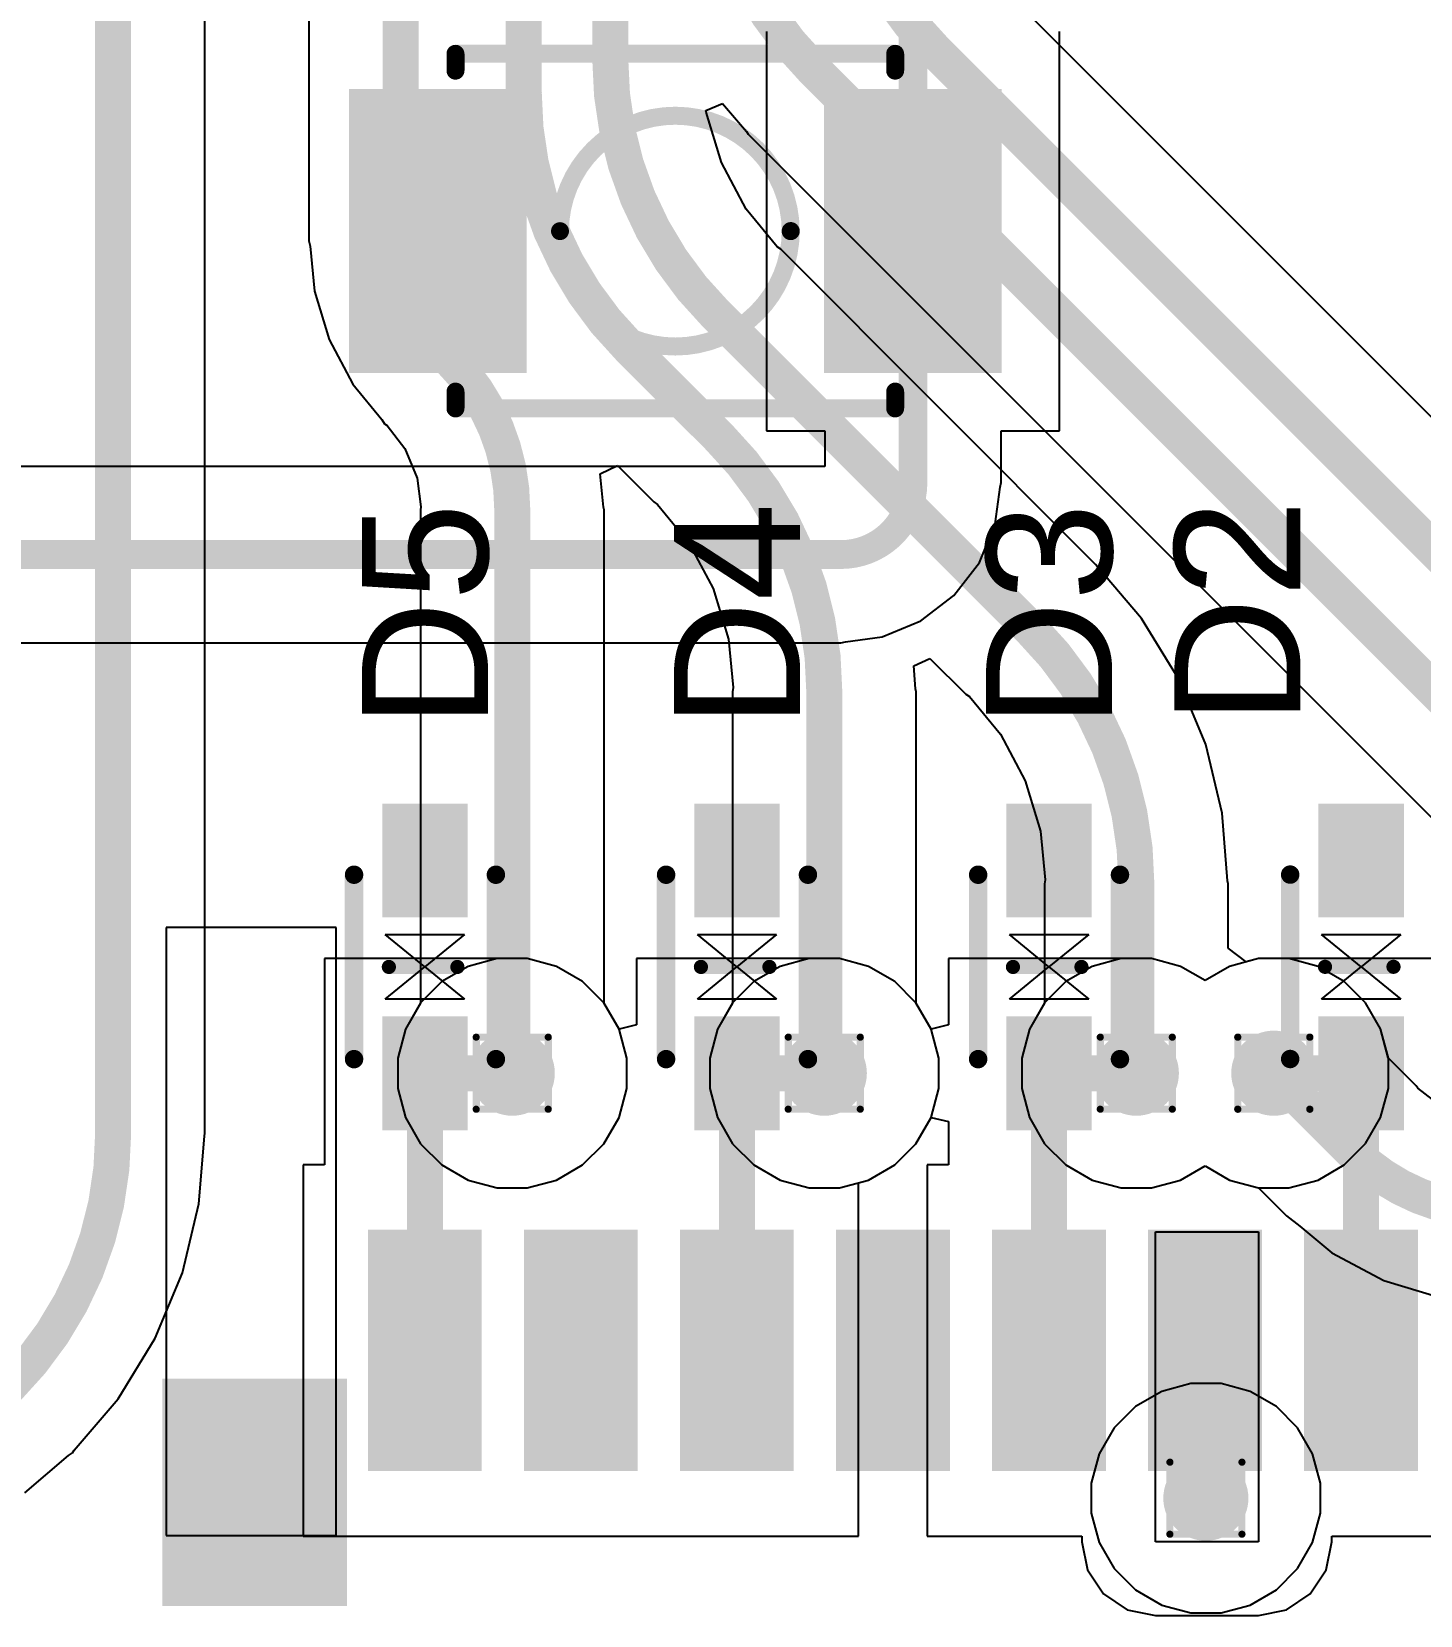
# Model space of a CAD drawing. Header units: inches. Extents: x -36 to 438, y -63 to 73.
# Drawn here: x 29.45 to 39.24, y 13.25 to 24.42 of the extents above; entities that cross this region are included whole.
import ezdxf

# ---------------------------------------------------------------- set-up
doc = ezdxf.new("R2010")
doc.units = ezdxf.units.IN
for name, color, linetype in [('Bottom Layer', 5, 'Continuous'), ('Drill Drawing', 1, 'Continuous'), ('Ground', 16, 'Continuous'), ('Power 3V3', 76, 'Continuous'), ('Top Layer', 1, 'Continuous'), ('Top Overlay', 2, 'Continuous'), ('Top Paste', 8, 'Continuous'), ('Top Solder', 216, 'Continuous'), ('Via Holes', 16, 'Continuous')]:
    doc.layers.add(name, color=color, linetype=linetype)
doc.styles.add('Arial', font='', dxfattribs={"height": 0.2})
doc.styles.get('Arial').set_extended_font_data('Arial')

msp = doc.modelspace()

# ---------------------------------------------------------------- hatches: boundary and pattern name
at = {"layer": 'Bottom Layer'}
h = msp.add_hatch(color=5, dxfattribs=at)
edge = h.paths.add_edge_path()
edge.add_arc((32.837, 17.074), 0.3, 0, 360)
h = msp.add_hatch(color=5, dxfattribs=at)
edge = h.paths.add_edge_path()
edge.add_arc((35.037, 17.074), 0.3, 0, 360)
h = msp.add_hatch(color=5, dxfattribs=at)
edge = h.paths.add_edge_path()
edge.add_arc((37.237, 17.074), 0.3, 0, 360)
h = msp.add_hatch(color=5, dxfattribs=at)
edge = h.paths.add_edge_path()
edge.add_arc((38.206, 17.074), 0.3, 0, 360)
h = msp.add_hatch(color=5, dxfattribs=at)
edge = h.paths.add_edge_path()
edge.add_arc((37.727, 14.078), 0.3, 0, 360)
at = {"layer": 'Ground'}
h = msp.add_hatch(color=16, dxfattribs=at)
edge = h.paths.add_edge_path()
edge.add_arc((32.837, 17.074), 0.3, 0, 360)
h = msp.add_hatch(color=16, dxfattribs=at)
edge = h.paths.add_edge_path()
edge.add_arc((35.037, 17.074), 0.3, 0, 360)
h = msp.add_hatch(color=16, dxfattribs=at)
edge = h.paths.add_edge_path()
edge.add_arc((37.237, 17.074), 0.3, 0, 360)
h = msp.add_hatch(color=16, dxfattribs=at)
edge = h.paths.add_edge_path()
edge.add_arc((38.206, 17.074), 0.3, 0, 360)
h = msp.add_hatch(color=16, dxfattribs=at)
edge = h.paths.add_edge_path()
edge.add_arc((37.727, 14.078), 0.3, 0, 360)
at = {"layer": 'Power 3V3'}
h = msp.add_hatch(color=76, dxfattribs=at)
edge = h.paths.add_edge_path()
edge.add_arc((32.837, 17.074), 0.3, 0, 360)
h = msp.add_hatch(color=76, dxfattribs=at)
edge = h.paths.add_edge_path()
edge.add_arc((35.037, 17.074), 0.3, 0, 360)
h = msp.add_hatch(color=76, dxfattribs=at)
edge = h.paths.add_edge_path()
edge.add_arc((37.237, 17.074), 0.3, 0, 360)
h = msp.add_hatch(color=76, dxfattribs=at)
edge = h.paths.add_edge_path()
edge.add_arc((38.206, 17.074), 0.3, 0, 360)
h = msp.add_hatch(color=76, dxfattribs=at)
edge = h.paths.add_edge_path()
edge.add_arc((37.727, 14.078), 0.3, 0, 360)
at = {"layer": 'Top Layer'}
for points in [[(31.787, 23.91), (32.837, 23.91), (32.837, 22.11), (31.787, 22.11)], [(35.137, 23.91), (36.187, 23.91), (36.187, 22.11), (35.137, 22.11)], [(32.421, 18.873), (32.421, 18.273), (32.021, 18.273), (32.021, 18.873)], [(34.621, 18.873), (34.621, 18.273), (34.221, 18.273), (34.221, 18.873)], [(36.821, 18.873), (36.821, 18.273), (36.421, 18.273), (36.421, 18.873)], [(39.021, 18.874), (39.021, 18.274), (38.621, 18.274), (38.621, 18.874)], [(32.021, 16.774), (32.021, 17.374), (32.421, 17.374), (32.421, 16.774)], [(34.221, 16.774), (34.221, 17.374), (34.621, 17.374), (34.621, 16.774)], [(36.421, 16.774), (36.421, 17.374), (36.821, 17.374), (36.821, 16.774)], [(38.621, 16.774), (38.621, 17.374), (39.021, 17.374), (39.021, 16.774)], [(31.871, 15.919), (32.571, 15.919), (32.571, 14.319), (31.871, 14.319)], [(32.971, 15.919), (33.671, 15.919), (33.671, 14.319), (32.971, 14.319)], [(34.071, 15.919), (34.771, 15.919), (34.771, 14.319), (34.071, 14.319)], [(35.171, 15.919), (35.871, 15.919), (35.871, 14.319), (35.171, 14.319)], [(36.271, 15.919), (36.971, 15.919), (36.971, 14.319), (36.271, 14.319)], [(37.371, 15.919), (38.071, 15.919), (38.071, 14.319), (37.371, 14.319)], [(38.471, 15.919), (39.171, 15.919), (39.171, 14.319), (38.471, 14.319)], [(30.421, 13.369), (30.421, 14.869), (31.621, 14.869), (31.621, 13.369)]]:
    msp.add_hatch(color=1, dxfattribs=at).paths.add_polyline_path(points)
h = msp.add_hatch(color=1, dxfattribs=at)
edge = h.paths.add_edge_path()
edge.add_arc((32.837, 17.074), 0.3, 0, 360)
h = msp.add_hatch(color=1, dxfattribs=at)
edge = h.paths.add_edge_path()
edge.add_arc((35.037, 17.074), 0.3, 0, 360)
h = msp.add_hatch(color=1, dxfattribs=at)
edge = h.paths.add_edge_path()
edge.add_arc((37.237, 17.074), 0.3, 0, 360)
h = msp.add_hatch(color=1, dxfattribs=at)
edge = h.paths.add_edge_path()
edge.add_arc((38.206, 17.074), 0.3, 0, 360)
h = msp.add_hatch(color=1, dxfattribs=at)
edge = h.paths.add_edge_path()
edge.add_arc((37.727, 14.078), 0.3, 0, 360)
at = {"layer": 'Top Paste'}
for points in [[(31.787, 23.91), (32.837, 23.91), (32.837, 22.11), (31.787, 22.11)], [(35.137, 23.91), (36.187, 23.91), (36.187, 22.11), (35.137, 22.11)], [(32.421, 18.873), (32.421, 18.273), (32.021, 18.273), (32.021, 18.873)], [(34.621, 18.873), (34.621, 18.273), (34.221, 18.273), (34.221, 18.873)], [(36.821, 18.873), (36.821, 18.273), (36.421, 18.273), (36.421, 18.873)], [(39.021, 18.874), (39.021, 18.274), (38.621, 18.274), (38.621, 18.874)], [(32.021, 16.774), (32.021, 17.374), (32.421, 17.374), (32.421, 16.774)], [(34.221, 16.774), (34.221, 17.374), (34.621, 17.374), (34.621, 16.774)], [(36.421, 16.774), (36.421, 17.374), (36.821, 17.374), (36.821, 16.774)], [(38.621, 16.774), (38.621, 17.374), (39.021, 17.374), (39.021, 16.774)], [(31.871, 15.919), (32.571, 15.919), (32.571, 14.319), (31.871, 14.319)], [(32.971, 15.919), (33.671, 15.919), (33.671, 14.319), (32.971, 14.319)], [(34.071, 15.919), (34.771, 15.919), (34.771, 14.319), (34.071, 14.319)], [(35.171, 15.919), (35.871, 15.919), (35.871, 14.319), (35.171, 14.319)], [(36.271, 15.919), (36.971, 15.919), (36.971, 14.319), (36.271, 14.319)], [(37.371, 15.919), (38.071, 15.919), (38.071, 14.319), (37.371, 14.319)], [(38.471, 15.919), (39.171, 15.919), (39.171, 14.319), (38.471, 14.319)], [(30.421, 13.369), (30.421, 14.869), (31.621, 14.869), (31.621, 13.369)]]:
    msp.add_hatch(color=8, dxfattribs=at).paths.add_polyline_path(points)
at = {"layer": 'Top Solder'}
for points in [[(31.685, 24.012), (32.938, 24.012), (32.938, 22.009), (31.685, 22.009)], [(35.035, 24.012), (36.288, 24.012), (36.288, 22.009), (35.035, 22.009)], [(32.523, 18.975), (32.523, 18.172), (31.92, 18.172), (31.92, 18.975)], [(34.723, 18.975), (34.723, 18.172), (34.12, 18.172), (34.12, 18.975)], [(36.923, 18.975), (36.923, 18.172), (36.32, 18.172), (36.32, 18.975)], [(39.123, 18.975), (39.123, 18.172), (38.52, 18.172), (38.52, 18.975)], [(31.92, 16.672), (31.92, 17.475), (32.523, 17.475), (32.523, 16.672)], [(34.12, 16.672), (34.12, 17.475), (34.723, 17.475), (34.723, 16.672)], [(36.32, 16.672), (36.32, 17.475), (36.923, 17.475), (36.923, 16.672)], [(38.52, 16.672), (38.52, 17.475), (39.123, 17.475), (39.123, 16.672)], [(31.82, 15.97), (32.622, 15.97), (32.622, 14.269), (31.82, 14.269)], [(32.92, 15.97), (33.722, 15.97), (33.722, 14.269), (32.92, 14.269)], [(34.02, 15.97), (34.822, 15.97), (34.822, 14.269), (34.02, 14.269)], [(35.12, 15.97), (35.922, 15.97), (35.922, 14.269), (35.12, 14.269)], [(36.22, 15.97), (37.022, 15.97), (37.022, 14.269), (36.22, 14.269)], [(37.32, 15.97), (38.122, 15.97), (38.122, 14.269), (37.32, 14.269)], [(38.42, 15.97), (39.222, 15.97), (39.222, 14.269), (38.42, 14.269)], [(30.37, 13.318), (30.37, 14.92), (31.672, 14.92), (31.672, 13.318)]]:
    msp.add_hatch(color=216, dxfattribs=at).paths.add_polyline_path(points)
at = {"layer": 'Via Holes'}
h = msp.add_hatch(color=7, dxfattribs=at)
edge = h.paths.add_edge_path()
edge.add_arc((32.837, 17.074), 0.15, 0, 360)
h = msp.add_hatch(color=7, dxfattribs=at)
edge = h.paths.add_edge_path()
edge.add_arc((35.037, 17.074), 0.15, 0, 360)
h = msp.add_hatch(color=7, dxfattribs=at)
edge = h.paths.add_edge_path()
edge.add_arc((37.237, 17.074), 0.15, 0, 360)
h = msp.add_hatch(color=7, dxfattribs=at)
edge = h.paths.add_edge_path()
edge.add_arc((38.206, 17.074), 0.15, 0, 360)
h = msp.add_hatch(color=7, dxfattribs=at)
edge = h.paths.add_edge_path()
edge.add_arc((37.727, 14.078), 0.15, 0, 360)

# ---------------------------------------------------------------- linework, layer by layer
at = {"layer": 'Bottom Layer'}
for p, q in [((32.73, 17.882), (32.525, 17.826)), ((32.943, 17.882), (32.73, 17.882)), ((33.148, 17.826), (32.943, 17.882)), ((34.93, 17.882), (34.725, 17.826)), ((35.143, 17.882), (34.93, 17.882)), ((35.348, 17.826), (35.143, 17.882)), ((37.13, 17.882), (36.925, 17.826)), ((37.343, 17.882), (37.13, 17.882)), ((37.548, 17.826), (37.343, 17.882)), ((38.099, 17.882), (37.894, 17.827)), ((38.312, 17.882), (38.099, 17.882)), ((38.518, 17.827), (38.312, 17.882)), ((32.525, 17.826), (32.34, 17.72)), ((33.333, 17.72), (33.148, 17.826)), ((34.725, 17.826), (34.54, 17.72)), ((35.533, 17.72), (35.348, 17.826)), ((36.925, 17.826), (36.74, 17.72)), ((37.721, 17.727), (37.548, 17.826)), ((37.894, 17.827), (37.721, 17.727)), ((38.702, 17.72), (38.518, 17.827)), ((32.34, 17.72), (32.19, 17.57)), ((33.483, 17.57), (33.333, 17.72)), ((34.54, 17.72), (34.39, 17.57)), ((35.683, 17.57), (35.533, 17.72)), ((36.74, 17.72), (36.59, 17.57)), ((38.852, 17.57), (38.702, 17.72)), ((32.19, 17.57), (32.084, 17.385)), ((33.59, 17.385), (33.483, 17.57)), ((34.39, 17.57), (34.284, 17.385)), ((35.79, 17.385), (35.683, 17.57)), ((36.59, 17.57), (36.484, 17.385)), ((38.959, 17.386), (38.852, 17.57)), ((32.084, 17.385), (32.029, 17.18)), ((33.645, 17.18), (33.59, 17.385)), ((34.284, 17.385), (34.229, 17.18)), ((35.845, 17.18), (35.79, 17.385)), ((36.484, 17.385), (36.429, 17.18)), ((39.014, 17.18), (38.959, 17.386)), ((32.029, 17.18), (32.029, 16.967)), ((33.645, 16.967), (33.645, 17.18)), ((34.229, 17.18), (34.229, 16.967)), ((35.845, 16.967), (35.845, 17.18)), ((36.429, 17.18), (36.429, 16.967)), ((39.014, 16.967), (39.014, 17.18)), ((32.029, 16.967), (32.084, 16.762)), ((33.59, 16.762), (33.645, 16.967)), ((34.229, 16.967), (34.284, 16.762)), ((35.79, 16.762), (35.845, 16.967)), ((36.429, 16.967), (36.484, 16.762)), ((38.959, 16.762), (39.014, 16.967)), ((32.084, 16.762), (32.19, 16.577)), ((33.483, 16.577), (33.59, 16.762)), ((34.284, 16.762), (34.39, 16.577)), ((35.683, 16.577), (35.79, 16.762)), ((36.484, 16.762), (36.59, 16.577)), ((38.852, 16.578), (38.959, 16.762)), ((32.19, 16.577), (32.34, 16.427)), ((33.333, 16.427), (33.483, 16.577)), ((34.39, 16.577), (34.54, 16.427)), ((35.533, 16.427), (35.683, 16.577)), ((36.59, 16.577), (36.74, 16.427)), ((38.702, 16.427), (38.852, 16.578)), ((32.34, 16.427), (32.525, 16.321)), ((33.148, 16.321), (33.333, 16.427)), ((34.54, 16.427), (34.725, 16.321)), ((35.348, 16.321), (35.533, 16.427)), ((36.74, 16.427), (36.925, 16.321)), ((37.548, 16.321), (37.721, 16.42)), ((37.721, 16.42), (37.894, 16.321)), ((38.518, 16.321), (38.702, 16.427)), ((32.525, 16.321), (32.73, 16.266)), ((32.943, 16.266), (33.148, 16.321)), ((34.725, 16.321), (34.93, 16.266)), ((35.143, 16.266), (35.348, 16.321)), ((36.925, 16.321), (37.13, 16.266)), ((37.343, 16.266), (37.548, 16.321)), ((37.894, 16.321), (38.099, 16.266)), ((38.312, 16.266), (38.518, 16.321)), ((32.73, 16.266), (32.943, 16.266)), ((34.93, 16.266), (35.143, 16.266)), ((37.13, 16.266), (37.343, 16.266)), ((38.099, 16.266), (38.312, 16.266)), ((37.621, 14.886), (37.416, 14.831)), ((37.834, 14.886), (37.621, 14.886)), ((38.039, 14.831), (37.834, 14.886)), ((37.416, 14.831), (37.231, 14.724)), ((38.224, 14.724), (38.039, 14.831)), ((37.231, 14.724), (37.081, 14.574)), ((38.374, 14.574), (38.224, 14.724)), ((37.081, 14.574), (36.974, 14.39)), ((38.48, 14.39), (38.374, 14.574)), ((36.974, 14.39), (36.919, 14.184)), ((38.535, 14.184), (38.48, 14.39)), ((36.919, 14.184), (36.919, 13.972)), ((38.535, 13.972), (38.535, 14.184)), ((36.919, 13.972), (36.974, 13.766)), ((38.48, 13.766), (38.535, 13.972)), ((36.974, 13.766), (37.081, 13.582)), ((38.374, 13.582), (38.48, 13.766)), ((37.081, 13.582), (37.231, 13.431)), ((38.224, 13.431), (38.374, 13.582)), ((37.231, 13.431), (37.416, 13.325)), ((38.039, 13.325), (38.224, 13.431)), ((37.416, 13.325), (37.621, 13.27)), ((37.834, 13.27), (38.039, 13.325)), ((37.621, 13.27), (37.834, 13.27))]:
    msp.add_line(p, q, dxfattribs=at)
at = {"layer": 'Drill Drawing'}
for points in [[(32.583, 17.328, 0.0508, 0.0508, 0), (33.091, 17.328, 0.0508, 0.0508, 0)], [(32.583, 16.82, 0.0508, 0.0508, 0), (32.583, 17.328, 0.0508, 0.0508, 0)], [(33.091, 16.82, 0.0508, 0.0508, 0), (33.091, 17.328, 0.0508, 0.0508, 0)], [(34.783, 17.328, 0.0508, 0.0508, 0), (35.291, 17.328, 0.0508, 0.0508, 0)], [(34.783, 16.82, 0.0508, 0.0508, 0), (34.783, 17.328, 0.0508, 0.0508, 0)], [(35.291, 16.82, 0.0508, 0.0508, 0), (35.291, 17.328, 0.0508, 0.0508, 0)], [(36.983, 17.328, 0.0508, 0.0508, 0), (37.491, 17.328, 0.0508, 0.0508, 0)], [(36.983, 16.82, 0.0508, 0.0508, 0), (36.983, 17.328, 0.0508, 0.0508, 0)], [(37.491, 16.82, 0.0508, 0.0508, 0), (37.491, 17.328, 0.0508, 0.0508, 0)], [(37.952, 17.328, 0.0508, 0.0508, 0), (38.46, 17.328, 0.0508, 0.0508, 0)], [(37.952, 16.82, 0.0508, 0.0508, 0), (37.952, 17.328, 0.0508, 0.0508, 0)], [(38.46, 16.82, 0.0508, 0.0508, 0), (38.46, 17.328, 0.0508, 0.0508, 0)], [(32.583, 16.82, 0.0508, 0.0508, 0), (33.091, 16.82, 0.0508, 0.0508, 0)], [(34.783, 16.82, 0.0508, 0.0508, 0), (35.291, 16.82, 0.0508, 0.0508, 0)], [(36.983, 16.82, 0.0508, 0.0508, 0), (37.491, 16.82, 0.0508, 0.0508, 0)], [(37.952, 16.82, 0.0508, 0.0508, 0), (38.46, 16.82, 0.0508, 0.0508, 0)], [(37.473, 14.332, 0.0508, 0.0508, 0), (37.981, 14.332, 0.0508, 0.0508, 0)], [(37.473, 13.824, 0.0508, 0.0508, 0), (37.473, 14.332, 0.0508, 0.0508, 0)], [(37.981, 13.824, 0.0508, 0.0508, 0), (37.981, 14.332, 0.0508, 0.0508, 0)], [(37.473, 13.824, 0.0508, 0.0508, 0), (37.981, 13.824, 0.0508, 0.0508, 0)]]:
    msp.add_lwpolyline(points, format="xyseb", dxfattribs=at)
for points in [[(32.57, 17.328, 0.0254, 0.0254, 1), (32.595, 17.328, 0.0254, 0.0254, 1)], [(32.57, 17.328, 0.0254, 0.0254, 1), (32.595, 17.328, 0.0254, 0.0254, 1)], [(33.078, 17.328, 0.0254, 0.0254, 1), (33.103, 17.328, 0.0254, 0.0254, 1)], [(33.078, 17.328, 0.0254, 0.0254, 1), (33.103, 17.328, 0.0254, 0.0254, 1)], [(34.77, 17.328, 0.0254, 0.0254, 1), (34.795, 17.328, 0.0254, 0.0254, 1)], [(34.77, 17.328, 0.0254, 0.0254, 1), (34.795, 17.328, 0.0254, 0.0254, 1)], [(35.278, 17.328, 0.0254, 0.0254, 1), (35.303, 17.328, 0.0254, 0.0254, 1)], [(35.278, 17.328, 0.0254, 0.0254, 1), (35.303, 17.328, 0.0254, 0.0254, 1)], [(36.97, 17.328, 0.0254, 0.0254, 1), (36.995, 17.328, 0.0254, 0.0254, 1)], [(36.97, 17.328, 0.0254, 0.0254, 1), (36.995, 17.328, 0.0254, 0.0254, 1)], [(37.478, 17.328, 0.0254, 0.0254, 1), (37.503, 17.328, 0.0254, 0.0254, 1)], [(37.478, 17.328, 0.0254, 0.0254, 1), (37.503, 17.328, 0.0254, 0.0254, 1)], [(37.939, 17.328, 0.0254, 0.0254, 1), (37.965, 17.328, 0.0254, 0.0254, 1)], [(37.939, 17.328, 0.0254, 0.0254, 1), (37.965, 17.328, 0.0254, 0.0254, 1)], [(38.447, 17.328, 0.0254, 0.0254, 1), (38.473, 17.328, 0.0254, 0.0254, 1)], [(38.447, 17.328, 0.0254, 0.0254, 1), (38.473, 17.328, 0.0254, 0.0254, 1)], [(32.57, 16.82, 0.0254, 0.0254, 1), (32.595, 16.82, 0.0254, 0.0254, 1)], [(32.57, 16.82, 0.0254, 0.0254, 1), (32.595, 16.82, 0.0254, 0.0254, 1)], [(33.078, 16.82, 0.0254, 0.0254, 1), (33.103, 16.82, 0.0254, 0.0254, 1)], [(33.078, 16.82, 0.0254, 0.0254, 1), (33.103, 16.82, 0.0254, 0.0254, 1)], [(34.77, 16.82, 0.0254, 0.0254, 1), (34.795, 16.82, 0.0254, 0.0254, 1)], [(34.77, 16.82, 0.0254, 0.0254, 1), (34.795, 16.82, 0.0254, 0.0254, 1)], [(35.278, 16.82, 0.0254, 0.0254, 1), (35.303, 16.82, 0.0254, 0.0254, 1)], [(35.278, 16.82, 0.0254, 0.0254, 1), (35.303, 16.82, 0.0254, 0.0254, 1)], [(36.97, 16.82, 0.0254, 0.0254, 1), (36.995, 16.82, 0.0254, 0.0254, 1)], [(36.97, 16.82, 0.0254, 0.0254, 1), (36.995, 16.82, 0.0254, 0.0254, 1)], [(37.478, 16.82, 0.0254, 0.0254, 1), (37.503, 16.82, 0.0254, 0.0254, 1)], [(37.478, 16.82, 0.0254, 0.0254, 1), (37.503, 16.82, 0.0254, 0.0254, 1)], [(37.939, 16.82, 0.0254, 0.0254, 1), (37.965, 16.82, 0.0254, 0.0254, 1)], [(37.939, 16.82, 0.0254, 0.0254, 1), (37.965, 16.82, 0.0254, 0.0254, 1)], [(38.447, 16.82, 0.0254, 0.0254, 1), (38.473, 16.82, 0.0254, 0.0254, 1)], [(38.447, 16.82, 0.0254, 0.0254, 1), (38.473, 16.82, 0.0254, 0.0254, 1)], [(37.461, 14.332, 0.0254, 0.0254, 1), (37.486, 14.332, 0.0254, 0.0254, 1)], [(37.461, 14.332, 0.0254, 0.0254, 1), (37.486, 14.332, 0.0254, 0.0254, 1)], [(37.969, 14.332, 0.0254, 0.0254, 1), (37.994, 14.332, 0.0254, 0.0254, 1)], [(37.969, 14.332, 0.0254, 0.0254, 1), (37.994, 14.332, 0.0254, 0.0254, 1)], [(37.461, 13.824, 0.0254, 0.0254, 1), (37.486, 13.824, 0.0254, 0.0254, 1)], [(37.461, 13.824, 0.0254, 0.0254, 1), (37.486, 13.824, 0.0254, 0.0254, 1)], [(37.969, 13.824, 0.0254, 0.0254, 1), (37.994, 13.824, 0.0254, 0.0254, 1)], [(37.969, 13.824, 0.0254, 0.0254, 1), (37.994, 13.824, 0.0254, 0.0254, 1)]]:
    msp.add_lwpolyline(points, format="xyseb", close=True, dxfattribs=at)
at = {"layer": 'Ground'}
for p, q in [((32.73, 17.882), (32.525, 17.826)), ((32.943, 17.882), (32.73, 17.882)), ((33.148, 17.826), (32.943, 17.882)), ((34.93, 17.882), (34.725, 17.826)), ((35.143, 17.882), (34.93, 17.882)), ((35.348, 17.826), (35.143, 17.882)), ((37.13, 17.882), (36.925, 17.826)), ((37.343, 17.882), (37.13, 17.882)), ((37.548, 17.826), (37.343, 17.882)), ((38.099, 17.882), (37.894, 17.827)), ((38.312, 17.882), (38.099, 17.882)), ((38.518, 17.827), (38.312, 17.882)), ((32.525, 17.826), (32.34, 17.72)), ((33.333, 17.72), (33.148, 17.826)), ((34.725, 17.826), (34.54, 17.72)), ((35.533, 17.72), (35.348, 17.826)), ((36.925, 17.826), (36.74, 17.72)), ((37.721, 17.727), (37.548, 17.826)), ((37.894, 17.827), (37.721, 17.727)), ((38.702, 17.72), (38.518, 17.827)), ((32.34, 17.72), (32.19, 17.57)), ((33.483, 17.57), (33.333, 17.72)), ((34.54, 17.72), (34.39, 17.57)), ((35.683, 17.57), (35.533, 17.72)), ((36.74, 17.72), (36.59, 17.57)), ((38.852, 17.57), (38.702, 17.72)), ((32.19, 17.57), (32.084, 17.385)), ((33.59, 17.385), (33.483, 17.57)), ((34.39, 17.57), (34.284, 17.385)), ((35.79, 17.385), (35.683, 17.57)), ((36.59, 17.57), (36.484, 17.385)), ((38.959, 17.386), (38.852, 17.57)), ((32.084, 17.385), (32.029, 17.18)), ((33.645, 17.18), (33.59, 17.385)), ((34.284, 17.385), (34.229, 17.18)), ((35.845, 17.18), (35.79, 17.385)), ((36.484, 17.385), (36.429, 17.18)), ((39.014, 17.18), (38.959, 17.386)), ((32.029, 17.18), (32.029, 16.967)), ((33.645, 16.967), (33.645, 17.18)), ((34.229, 17.18), (34.229, 16.967)), ((35.845, 16.967), (35.845, 17.18)), ((36.429, 17.18), (36.429, 16.967)), ((39.014, 16.967), (39.014, 17.18)), ((32.029, 16.967), (32.084, 16.762)), ((33.59, 16.762), (33.645, 16.967)), ((34.229, 16.967), (34.284, 16.762)), ((35.79, 16.762), (35.845, 16.967)), ((36.429, 16.967), (36.484, 16.762)), ((38.959, 16.762), (39.014, 16.967)), ((32.084, 16.762), (32.19, 16.577)), ((33.483, 16.577), (33.59, 16.762)), ((34.284, 16.762), (34.39, 16.577)), ((35.683, 16.577), (35.79, 16.762)), ((36.484, 16.762), (36.59, 16.577)), ((38.852, 16.578), (38.959, 16.762)), ((32.19, 16.577), (32.34, 16.427)), ((33.333, 16.427), (33.483, 16.577)), ((34.39, 16.577), (34.54, 16.427)), ((35.533, 16.427), (35.683, 16.577)), ((36.59, 16.577), (36.74, 16.427)), ((38.702, 16.427), (38.852, 16.578)), ((32.34, 16.427), (32.525, 16.321)), ((33.148, 16.321), (33.333, 16.427)), ((34.54, 16.427), (34.725, 16.321)), ((35.348, 16.321), (35.533, 16.427)), ((36.74, 16.427), (36.925, 16.321)), ((37.548, 16.321), (37.721, 16.42)), ((37.721, 16.42), (37.894, 16.321)), ((38.518, 16.321), (38.702, 16.427)), ((32.525, 16.321), (32.73, 16.266)), ((32.943, 16.266), (33.148, 16.321)), ((34.725, 16.321), (34.93, 16.266)), ((35.143, 16.266), (35.348, 16.321)), ((36.925, 16.321), (37.13, 16.266)), ((37.343, 16.266), (37.548, 16.321)), ((37.894, 16.321), (38.099, 16.266)), ((38.312, 16.266), (38.518, 16.321)), ((32.73, 16.266), (32.943, 16.266)), ((34.93, 16.266), (35.143, 16.266)), ((37.13, 16.266), (37.343, 16.266)), ((38.099, 16.266), (38.312, 16.266)), ((37.621, 14.886), (37.416, 14.831)), ((37.834, 14.886), (37.621, 14.886)), ((38.039, 14.831), (37.834, 14.886)), ((37.416, 14.831), (37.231, 14.724)), ((38.224, 14.724), (38.039, 14.831)), ((37.231, 14.724), (37.081, 14.574)), ((38.374, 14.574), (38.224, 14.724)), ((37.081, 14.574), (36.974, 14.39)), ((38.48, 14.39), (38.374, 14.574)), ((36.974, 14.39), (36.919, 14.184)), ((38.535, 14.184), (38.48, 14.39)), ((36.919, 14.184), (36.919, 13.972)), ((38.535, 13.972), (38.535, 14.184)), ((36.919, 13.972), (36.974, 13.766)), ((38.48, 13.766), (38.535, 13.972)), ((36.974, 13.766), (37.081, 13.582)), ((38.374, 13.582), (38.48, 13.766)), ((37.081, 13.582), (37.231, 13.431)), ((38.224, 13.431), (38.374, 13.582)), ((37.231, 13.431), (37.416, 13.325)), ((38.039, 13.325), (38.224, 13.431)), ((37.416, 13.325), (37.621, 13.27)), ((37.834, 13.27), (38.039, 13.325)), ((37.621, 13.27), (37.834, 13.27))]:
    msp.add_line(p, q, dxfattribs=at)
at = {"layer": 'Power 3V3'}
for p, q in [((30.67, 16.651), (30.67, 39.209)), ((31.403, 30.325), (31.403, 22.942)), ((41.21, 19.805), (36.271, 24.745)), ((34.202, 23.86), (34.319, 23.91)), ((34.319, 23.91), (34.488, 23.712)), ((34.203, 23.849), (34.202, 23.86)), ((34.311, 23.493), (34.203, 23.849)), ((34.488, 23.712), (34.5, 23.694)), ((34.5, 23.694), (39.335, 18.859)), ((34.487, 23.164), (34.311, 23.493)), ((34.704, 22.899), (34.487, 23.164)), ((31.403, 22.942), (31.411, 22.905)), ((31.411, 22.905), (31.442, 22.587)), ((34.73, 22.882), (34.704, 22.899)), ((36.95, 20.661), (34.73, 22.882)), ((31.442, 22.587), (31.546, 22.245)), ((31.546, 22.245), (31.714, 21.931)), ((31.714, 21.931), (31.917, 21.683)), ((31.917, 21.683), (31.937, 21.652)), ((31.937, 21.652), (31.956, 21.64)), ((31.956, 21.64), (32.08, 21.478)), ((32.08, 21.478), (32.167, 21.269)), ((33.457, 21.299), (33.579, 21.357)), ((33.579, 21.357), (33.835, 21.101)), ((32.167, 21.269), (32.193, 21.066)), ((33.48, 21.065), (33.457, 21.299)), ((33.835, 21.101), (33.86, 21.084)), ((32.193, 21.066), (32.189, 21.045)), ((32.189, 21.045), (32.189, 17.568)), ((33.484, 21.045), (33.48, 21.065)), ((33.484, 17.568), (33.484, 21.045)), ((33.86, 21.084), (34.078, 20.819)), ((34.078, 20.819), (34.253, 20.49)), ((36.963, 20.643), (36.95, 20.661)), ((37.273, 20.28), (36.963, 20.643)), ((34.253, 20.49), (34.362, 20.133)), ((37.534, 19.853), (37.273, 20.28)), ((34.362, 20.133), (34.395, 19.792)), ((35.667, 19.945), (35.782, 19.998)), ((35.782, 19.998), (36.035, 19.746)), ((35.68, 19.784), (35.667, 19.945)), ((34.395, 19.792), (34.389, 19.762)), ((34.389, 19.762), (34.389, 17.568)), ((35.684, 19.762), (35.68, 19.784)), ((35.684, 17.568), (35.684, 19.762)), ((37.726, 19.392), (37.534, 19.853)), ((36.035, 19.746), (36.06, 19.729)), ((36.06, 19.729), (36.278, 19.464)), ((36.278, 19.464), (36.453, 19.135)), ((37.842, 18.906), (37.726, 19.392)), ((36.453, 19.135), (36.562, 18.779)), ((37.88, 18.429), (37.842, 18.906)), ((36.562, 18.779), (36.595, 18.438)), ((36.595, 18.438), (36.589, 18.408)), ((37.884, 18.408), (37.88, 18.429)), ((36.589, 18.408), (36.589, 17.568)), ((37.884, 17.955), (37.884, 18.408)), ((38.011, 17.858), (37.884, 17.955)), ((38.099, 17.882), (38.011, 17.858)), ((38.312, 17.882), (38.099, 17.882)), ((38.518, 17.827), (38.312, 17.882)), ((38.702, 17.72), (38.518, 17.827)), ((38.852, 17.57), (38.702, 17.72)), ((32.189, 17.568), (32.084, 17.385)), ((33.59, 17.385), (33.484, 17.568)), ((34.389, 17.568), (34.284, 17.385)), ((35.79, 17.385), (35.684, 17.568)), ((36.589, 17.568), (36.484, 17.385)), ((38.959, 17.386), (38.852, 17.57)), ((32.084, 17.385), (32.029, 17.18)), ((33.645, 17.18), (33.59, 17.385)), ((34.284, 17.385), (34.229, 17.18)), ((35.845, 17.18), (35.79, 17.385)), ((36.484, 17.385), (36.429, 17.18)), ((39.013, 17.182), (38.959, 17.386)), ((32.029, 17.18), (32.029, 16.967)), ((33.645, 16.967), (33.645, 17.18)), ((34.229, 17.18), (34.229, 16.967)), ((35.845, 16.967), (35.845, 17.18)), ((36.429, 17.18), (36.429, 16.967)), ((39.21, 16.985), (39.013, 17.182)), ((39.222, 16.968), (39.21, 16.985)), ((39.21, 16.985), (39.21, 16.985)), ((39.21, 16.985), (39.21, 16.985)), ((32.029, 16.967), (32.084, 16.762)), ((33.59, 16.762), (33.645, 16.967)), ((34.229, 16.967), (34.284, 16.762)), ((35.79, 16.762), (35.845, 16.967)), ((36.429, 16.967), (36.484, 16.762)), ((39.377, 16.849), (39.222, 16.968)), ((32.084, 16.762), (32.19, 16.577)), ((33.483, 16.577), (33.59, 16.762)), ((34.284, 16.762), (34.39, 16.577)), ((35.683, 16.577), (35.79, 16.762)), ((36.484, 16.762), (36.59, 16.577)), ((30.666, 16.629), (30.67, 16.651)), ((30.628, 16.153), (30.666, 16.629)), ((32.19, 16.577), (32.34, 16.427)), ((33.333, 16.427), (33.483, 16.577)), ((34.39, 16.577), (34.54, 16.427)), ((35.533, 16.427), (35.683, 16.577)), ((36.59, 16.577), (36.74, 16.427)), ((32.34, 16.427), (32.525, 16.321)), ((33.148, 16.321), (33.333, 16.427)), ((34.54, 16.427), (34.725, 16.321)), ((35.348, 16.321), (35.533, 16.427)), ((36.74, 16.427), (36.925, 16.321)), ((37.548, 16.321), (37.721, 16.42)), ((37.721, 16.42), (37.894, 16.321)), ((32.525, 16.321), (32.73, 16.266)), ((32.943, 16.266), (33.148, 16.321)), ((34.725, 16.321), (34.93, 16.266)), ((35.143, 16.266), (35.348, 16.321)), ((36.925, 16.321), (37.13, 16.266)), ((37.343, 16.266), (37.548, 16.321)), ((37.894, 16.321), (38.098, 16.266)), ((32.73, 16.266), (32.943, 16.266)), ((34.93, 16.266), (35.143, 16.266)), ((37.13, 16.266), (37.343, 16.266)), ((38.098, 16.266), (38.206, 16.158)), ((30.512, 15.667), (30.628, 16.153)), ((38.206, 16.158), (38.294, 16.07)), ((38.294, 16.07), (38.295, 16.069)), ((38.295, 16.069), (38.296, 16.068)), ((38.296, 16.068), (38.389, 15.995)), ((38.389, 15.995), (38.616, 15.808)), ((38.616, 15.808), (38.982, 15.613)), ((30.32, 15.205), (30.512, 15.667)), ((38.982, 15.613), (39.38, 15.492)), ((30.059, 14.779), (30.32, 15.205)), ((29.749, 14.416), (30.059, 14.779)), ((29.737, 14.397), (29.749, 14.416)), ((29.401, 14.116), (29.709, 14.379)), ((29.709, 14.379), (29.736, 14.397)), ((29.736, 14.397), (29.736, 14.397)), ((29.736, 14.397), (29.737, 14.397))]:
    msp.add_line(p, q, dxfattribs=at)
for points in [[(30.023, 16.651, 0.254, 0.254, 0), (30.023, 39.704, 0.254, 0.254, 0)], [(32.918, 23.985, 0.254, 0.254, 0), (32.918, 32.282, 0.254, 0.254, 0)], [(33.528, 24.22, 0.254, 0.254, 0), (33.528, 32.09, 0.254, 0.254, 0)], [(32.051, 22.942, 0.254, 0.254, 0), (32.051, 30.82, 0.254, 0.254, 0)], [(35.813, 24.287, 0.254, 0.254, -0.198912), (35.069, 26.083, 0.254, 0.254, 0)], [(34.958, 24.152, 0.254, 0.254, -0.198912), (34.214, 25.948, 0.254, 0.254, 0)], [(34.272, 22.424, 0.254, 0.254, -0.198912), (33.528, 24.22, 0.254, 0.254, 0)], [(35.813, 24.287, 0.254, 0.254, 0), (40.752, 19.348, 0.254, 0.254, 0)], [(34.958, 24.152, 0.254, 0.254, 0), (39.793, 19.317, 0.254, 0.254, 0)], [(33.662, 22.189, 0.254, 0.254, -0.198912), (32.918, 23.985, 0.254, 0.254, 0)], [(32.395, 22.11, 0.254, 0.254, -0.198912), (32.051, 22.942, 0.254, 0.254, 0)], [(34.272, 22.424, 0.254, 0.254, 0), (36.493, 20.204, 0.254, 0.254, 0)], [(32.395, 22.11, 0.254, 0.254, -0.198912), (32.837, 21.045, 0.254, 0.254, 0)], [(33.662, 22.189, 0.254, 0.254, 0), (34.293, 21.559, 0.254, 0.254, 0)], [(34.293, 21.559, 0.254, 0.254, -0.198912), (35.037, 19.762, 0.254, 0.254, 0)], [(32.837, 17.074, 0.254, 0.254, 0), (32.837, 21.045, 0.254, 0.254, 0)], [(36.493, 20.204, 0.254, 0.254, -0.198912), (37.237, 18.408, 0.254, 0.254, 0)], [(35.037, 17.074, 0.254, 0.254, 0), (35.037, 19.762, 0.254, 0.254, 0)], [(37.237, 17.074, 0.254, 0.254, 0), (37.237, 18.408, 0.254, 0.254, 0)], [(38.206, 17.074, 0.254, 0.254, 0), (38.752, 16.528, 0.254, 0.254, 0)], [(30.023, 16.651, 0.254, 0.254, -0.198912), (29.279, 14.855, 0.254, 0.254, 0)], [(38.753, 16.527, 0.254, 0.254, -0.000157), (38.752, 16.528, 0.254, 0.254, 0)], [(39.793, 16.097, 0.254, 0.254, -0.198749), (38.753, 16.527, 0.254, 0.254, 0)]]:
    msp.add_lwpolyline(points, format="xyseb", dxfattribs=at)
for points in [[(33.464, 24.22, 0.127, 0.127, 1), (33.592, 24.22, 0.127, 0.127, 1)], [(33.464, 24.22, 0.127, 0.127, 1), (33.592, 24.22, 0.127, 0.127, 1)], [(35.75, 24.287, 0.127, 0.127, 1), (35.877, 24.287, 0.127, 0.127, 1)], [(35.75, 24.287, 0.127, 0.127, 1), (35.877, 24.287, 0.127, 0.127, 1)], [(34.894, 24.152, 0.127, 0.127, 1), (35.021, 24.152, 0.127, 0.127, 1)], [(34.894, 24.152, 0.127, 0.127, 1), (35.021, 24.152, 0.127, 0.127, 1)], [(32.855, 23.985, 0.127, 0.127, 1), (32.982, 23.985, 0.127, 0.127, 1)], [(32.855, 23.985, 0.127, 0.127, 1), (32.982, 23.985, 0.127, 0.127, 1)], [(31.987, 22.942, 0.127, 0.127, 1), (32.114, 22.942, 0.127, 0.127, 1)], [(31.987, 22.942, 0.127, 0.127, 1), (32.114, 22.942, 0.127, 0.127, 1)], [(34.208, 22.424, 0.127, 0.127, 1), (34.335, 22.424, 0.127, 0.127, 1)], [(34.208, 22.424, 0.127, 0.127, 1), (34.335, 22.424, 0.127, 0.127, 1)], [(32.332, 22.11, 0.127, 0.127, 1), (32.459, 22.11, 0.127, 0.127, 1)], [(32.332, 22.11, 0.127, 0.127, 1), (32.459, 22.11, 0.127, 0.127, 1)], [(33.599, 22.189, 0.127, 0.127, 1), (33.726, 22.189, 0.127, 0.127, 1)], [(33.599, 22.189, 0.127, 0.127, 1), (33.726, 22.189, 0.127, 0.127, 1)], [(34.229, 21.559, 0.127, 0.127, 1), (34.356, 21.559, 0.127, 0.127, 1)], [(34.229, 21.559, 0.127, 0.127, 1), (34.356, 21.559, 0.127, 0.127, 1)], [(32.773, 21.045, 0.127, 0.127, 1), (32.9, 21.045, 0.127, 0.127, 1)], [(32.773, 21.045, 0.127, 0.127, 1), (32.9, 21.045, 0.127, 0.127, 1)], [(36.429, 20.204, 0.127, 0.127, 1), (36.556, 20.204, 0.127, 0.127, 1)], [(36.429, 20.204, 0.127, 0.127, 1), (36.556, 20.204, 0.127, 0.127, 1)], [(34.973, 19.762, 0.127, 0.127, 1), (35.1, 19.762, 0.127, 0.127, 1)], [(34.973, 19.762, 0.127, 0.127, 1), (35.1, 19.762, 0.127, 0.127, 1)], [(37.173, 18.408, 0.127, 0.127, 1), (37.3, 18.408, 0.127, 0.127, 1)], [(37.173, 18.408, 0.127, 0.127, 1), (37.3, 18.408, 0.127, 0.127, 1)], [(32.773, 17.074, 0.127, 0.127, 1), (32.9, 17.074, 0.127, 0.127, 1)], [(34.973, 17.074, 0.127, 0.127, 1), (35.1, 17.074, 0.127, 0.127, 1)], [(37.173, 17.074, 0.127, 0.127, 1), (37.3, 17.074, 0.127, 0.127, 1)], [(38.142, 17.074, 0.127, 0.127, 1), (38.269, 17.074, 0.127, 0.127, 1)], [(29.959, 16.651, 0.127, 0.127, 1), (30.086, 16.651, 0.127, 0.127, 1)], [(29.959, 16.651, 0.127, 0.127, 1), (30.086, 16.651, 0.127, 0.127, 1)], [(38.688, 16.528, 0.127, 0.127, 1), (38.815, 16.528, 0.127, 0.127, 1)], [(38.688, 16.528, 0.127, 0.127, 1), (38.815, 16.528, 0.127, 0.127, 1)], [(38.689, 16.527, 0.127, 0.127, 1), (38.816, 16.527, 0.127, 0.127, 1)], [(38.689, 16.527, 0.127, 0.127, 1), (38.816, 16.527, 0.127, 0.127, 1)]]:
    msp.add_lwpolyline(points, format="xyseb", close=True, dxfattribs=at)
at = {"layer": 'Top Layer'}
for p, q in [((34.629, 24.418), (34.629, 21.602)), ((36.695, 21.602), (36.695, 24.418)), ((34.629, 21.602), (35.04, 21.602)), ((35.04, 21.602), (35.04, 21.351)), ((36.283, 21.238), (36.283, 21.602)), ((36.283, 21.602), (36.695, 21.602)), ((35.04, 21.351), (28.868, 21.351)), ((36.276, 21.204), (36.283, 21.238)), ((36.242, 20.946), (36.276, 21.204)), ((36.13, 20.674), (36.242, 20.946)), ((35.951, 20.441), (36.13, 20.674)), ((35.717, 20.262), (35.951, 20.441)), ((35.445, 20.149), (35.717, 20.262)), ((28.868, 20.108), (35.153, 20.108)), ((35.153, 20.108), (35.187, 20.115)), ((35.187, 20.115), (35.445, 20.149)), ((31.596, 18.101), (30.396, 18.101)), ((30.396, 18.101), (30.396, 13.815)), ((31.596, 13.815), (31.596, 18.101)), ((32.943, 17.882), (31.513, 17.882)), ((31.513, 17.882), (31.513, 16.427)), ((33.148, 17.826), (32.943, 17.882)), ((35.143, 17.882), (33.713, 17.882)), ((33.713, 17.882), (33.713, 17.414)), ((35.348, 17.826), (35.143, 17.882)), ((37.343, 17.882), (35.913, 17.882)), ((35.913, 17.882), (35.913, 17.414)), ((37.548, 17.826), (37.343, 17.882)), ((38.099, 17.882), (37.894, 17.827)), ((39.213, 17.882), (38.099, 17.882)), ((40.643, 17.882), (39.213, 17.882)), ((39.213, 17.882), (39.213, 17.882)), ((33.333, 17.72), (33.148, 17.826)), ((35.533, 17.72), (35.348, 17.826)), ((37.721, 17.727), (37.548, 17.826)), ((37.894, 17.827), (37.721, 17.727)), ((33.483, 17.57), (33.333, 17.72)), ((35.683, 17.57), (35.533, 17.72)), ((33.59, 17.385), (33.483, 17.57)), ((35.79, 17.385), (35.683, 17.57)), ((33.713, 17.414), (33.59, 17.385)), ((35.913, 17.414), (35.79, 17.385)), ((35.683, 16.577), (35.79, 16.762)), ((35.79, 16.762), (35.913, 16.733)), ((35.913, 16.733), (35.913, 16.427)), ((35.533, 16.427), (35.683, 16.577)), ((31.513, 16.427), (31.363, 16.427)), ((31.363, 16.427), (31.363, 13.811)), ((35.348, 16.321), (35.533, 16.427)), ((35.913, 16.427), (35.763, 16.427)), ((35.763, 16.427), (35.763, 13.811)), ((35.279, 16.302), (35.348, 16.321)), ((35.279, 13.811), (35.279, 16.302)), ((37.371, 13.77), (37.371, 15.955)), ((37.371, 15.955), (38.097, 15.955)), ((38.097, 15.955), (38.097, 13.77)), ((30.396, 13.815), (31.596, 13.815)), ((31.363, 13.811), (35.279, 13.811)), ((31.596, 13.815), (31.596, 13.815)), ((35.763, 13.811), (36.853, 13.811)), ((36.853, 13.811), (36.853, 13.77)), ((36.853, 13.77), (36.893, 13.572)), ((38.097, 13.77), (37.371, 13.77)), ((38.575, 13.572), (38.615, 13.77)), ((38.615, 13.77), (38.615, 13.811)), ((38.615, 13.811), (41.879, 13.811)), ((36.893, 13.572), (37.005, 13.404)), ((38.463, 13.404), (38.575, 13.572)), ((37.005, 13.404), (37.173, 13.292)), ((38.295, 13.292), (38.463, 13.404)), ((37.173, 13.292), (37.371, 13.252)), ((38.097, 13.252), (38.295, 13.292)), ((37.371, 13.252), (38.097, 13.252))]:
    msp.add_line(p, q, dxfattribs=at)
for points in [[(35.662, 23.01, 0.203, 0.203, 0), (35.662, 27.01, 0.203, 0.203, 0)], [(35.662, 21.238, 0.203, 0.203, 0), (35.662, 23.01, 0.203, 0.203, 0)], [(35.662, 21.238, 0.203, 0.203, -0.414214), (35.153, 20.73, 0.203, 0.203, 0)], [(28.346, 20.73, 0.203, 0.203, 0), (35.153, 20.73, 0.203, 0.203, 0)], [(32.221, 17.074, 0.254, 0.254, 0), (32.837, 17.074, 0.254, 0.254, 0)], [(32.221, 15.119, 0.254, 0.254, 0), (32.221, 17.074, 0.254, 0.254, 0)], [(34.421, 17.074, 0.254, 0.254, 0), (35.037, 17.074, 0.254, 0.254, 0)], [(34.421, 15.119, 0.254, 0.254, 0), (34.421, 17.074, 0.254, 0.254, 0)], [(36.621, 17.074, 0.254, 0.254, 0), (37.237, 17.074, 0.254, 0.254, 0)], [(36.621, 15.119, 0.254, 0.254, 0), (36.621, 17.074, 0.254, 0.254, 0)], [(38.206, 17.074, 0.254, 0.254, 0), (38.821, 17.074, 0.254, 0.254, 0)], [(38.821, 15.119, 0.254, 0.254, 0), (38.821, 17.074, 0.254, 0.254, 0)]]:
    msp.add_lwpolyline(points, format="xyseb", dxfattribs=at)
for points in [[(35.611, 23.01, 0.102, 0.102, 1), (35.712, 23.01, 0.102, 0.102, 1)], [(35.611, 23.01, 0.102, 0.102, 1), (35.712, 23.01, 0.102, 0.102, 1)], [(35.611, 21.238, 0.102, 0.102, 1), (35.712, 21.238, 0.102, 0.102, 1)], [(35.611, 21.238, 0.102, 0.102, 1), (35.712, 21.238, 0.102, 0.102, 1)], [(35.102, 20.73, 0.102, 0.102, 1), (35.204, 20.73, 0.102, 0.102, 1)], [(35.102, 20.73, 0.102, 0.102, 1), (35.204, 20.73, 0.102, 0.102, 1)], [(32.158, 17.074, 0.127, 0.127, 1), (32.285, 17.074, 0.127, 0.127, 1)], [(32.158, 17.074, 0.127, 0.127, 1), (32.285, 17.074, 0.127, 0.127, 1)], [(32.773, 17.074, 0.127, 0.127, 1), (32.9, 17.074, 0.127, 0.127, 1)], [(34.358, 17.074, 0.127, 0.127, 1), (34.485, 17.074, 0.127, 0.127, 1)], [(34.358, 17.074, 0.127, 0.127, 1), (34.485, 17.074, 0.127, 0.127, 1)], [(34.973, 17.074, 0.127, 0.127, 1), (35.1, 17.074, 0.127, 0.127, 1)], [(36.558, 17.074, 0.127, 0.127, 1), (36.685, 17.074, 0.127, 0.127, 1)], [(36.558, 17.074, 0.127, 0.127, 1), (36.685, 17.074, 0.127, 0.127, 1)], [(37.173, 17.074, 0.127, 0.127, 1), (37.3, 17.074, 0.127, 0.127, 1)], [(38.142, 17.074, 0.127, 0.127, 1), (38.269, 17.074, 0.127, 0.127, 1)], [(38.758, 17.074, 0.127, 0.127, 1), (38.885, 17.074, 0.127, 0.127, 1)], [(38.758, 17.074, 0.127, 0.127, 1), (38.885, 17.074, 0.127, 0.127, 1)], [(32.158, 15.119, 0.127, 0.127, 1), (32.285, 15.119, 0.127, 0.127, 1)], [(34.358, 15.119, 0.127, 0.127, 1), (34.485, 15.119, 0.127, 0.127, 1)], [(36.558, 15.119, 0.127, 0.127, 1), (36.685, 15.119, 0.127, 0.127, 1)], [(38.758, 15.119, 0.127, 0.127, 1), (38.885, 15.119, 0.127, 0.127, 1)]]:
    msp.add_lwpolyline(points, format="xyseb", close=True, dxfattribs=at)
at = {"layer": 'Top Overlay'}
for p, q in [((32.221, 17.823), (31.942, 18.052)), ((31.942, 18.052), (32.501, 18.052)), ((32.501, 18.052), (32.221, 17.823)), ((34.421, 17.823), (34.142, 18.052)), ((34.142, 18.052), (34.701, 18.052)), ((34.701, 18.052), (34.421, 17.823)), ((36.621, 17.823), (36.342, 18.052)), ((36.342, 18.052), (36.901, 18.052)), ((36.901, 18.052), (36.621, 17.823)), ((38.821, 17.824), (38.542, 18.052)), ((38.542, 18.052), (39.101, 18.052)), ((39.101, 18.052), (38.821, 17.824)), ((31.942, 17.595), (32.221, 17.823)), ((32.221, 17.823), (32.221, 17.823)), ((32.221, 17.823), (32.221, 17.823)), ((32.221, 17.823), (32.501, 17.595)), ((34.142, 17.595), (34.421, 17.823)), ((34.421, 17.823), (34.421, 17.823)), ((34.421, 17.823), (34.421, 17.823)), ((34.421, 17.823), (34.701, 17.595)), ((36.342, 17.595), (36.621, 17.823)), ((36.621, 17.823), (36.621, 17.823)), ((36.621, 17.823), (36.621, 17.823)), ((36.621, 17.823), (36.901, 17.595)), ((38.542, 17.595), (38.821, 17.824)), ((38.821, 17.824), (38.821, 17.824)), ((38.821, 17.824), (38.821, 17.824)), ((38.821, 17.824), (39.101, 17.595)), ((32.501, 17.595), (31.942, 17.595)), ((34.701, 17.595), (34.142, 17.595)), ((36.901, 17.595), (36.342, 17.595)), ((39.101, 17.595), (38.542, 17.595))]:
    msp.add_line(p, q, dxfattribs=at)
for points in [[(32.437, 24.141, 0.127, 0.127, 0), (32.437, 24.26, 0.127, 0.127, 0)], [(32.437, 24.26, 0.127, 0.127, 0), (35.537, 24.26, 0.127, 0.127, 0)], [(35.537, 24.26, 0.127, 0.127, 0), (35.537, 24.141, 0.127, 0.127, 0)], [(32.437, 21.76, 0.127, 0.127, 0), (32.437, 21.879, 0.127, 0.127, 0)], [(35.537, 21.76, 0.127, 0.127, 0), (35.537, 21.879, 0.127, 0.127, 0)], [(32.437, 21.76, 0.127, 0.127, 0), (35.537, 21.76, 0.127, 0.127, 0)], [(31.721, 17.173, 0.13, 0.13, 0), (31.721, 18.473, 0.13, 0.13, 0)], [(32.721, 17.173, 0.13, 0.13, 0), (32.721, 18.473, 0.13, 0.13, 0)], [(33.921, 17.173, 0.13, 0.13, 0), (33.921, 18.473, 0.13, 0.13, 0)], [(34.921, 17.173, 0.13, 0.13, 0), (34.921, 18.473, 0.13, 0.13, 0)], [(36.121, 17.173, 0.13, 0.13, 0), (36.121, 18.473, 0.13, 0.13, 0)], [(37.121, 17.173, 0.13, 0.13, 0), (37.121, 18.473, 0.13, 0.13, 0)], [(38.321, 17.174, 0.13, 0.13, 0), (38.321, 18.474, 0.13, 0.13, 0)], [(31.967, 17.823, 0.1, 0.1, 0), (32.45, 17.823, 0.1, 0.1, 0)], [(34.167, 17.823, 0.1, 0.1, 0), (34.65, 17.823, 0.1, 0.1, 0)], [(36.367, 17.823, 0.1, 0.1, 0), (36.85, 17.823, 0.1, 0.1, 0)], [(38.567, 17.824, 0.1, 0.1, 0), (39.05, 17.824, 0.1, 0.1, 0)]]:
    msp.add_lwpolyline(points, format="xyseb", dxfattribs=at)
for points in [[(32.405, 24.26, 0.0635, 0.0635, 1), (32.468, 24.26, 0.0635, 0.0635, 1)], [(32.405, 24.26, 0.0635, 0.0635, 1), (32.468, 24.26, 0.0635, 0.0635, 1)], [(35.505, 24.26, 0.0635, 0.0635, 1), (35.568, 24.26, 0.0635, 0.0635, 1)], [(35.505, 24.26, 0.0635, 0.0635, 1), (35.568, 24.26, 0.0635, 0.0635, 1)], [(32.405, 24.141, 0.0635, 0.0635, 1), (32.468, 24.141, 0.0635, 0.0635, 1)], [(35.505, 24.141, 0.0635, 0.0635, 1), (35.568, 24.141, 0.0635, 0.0635, 1)], [(34.8, 23.01, 0.127, 0.127, 1), (33.173, 23.01, 0.127, 0.127, 1)], [(33.142, 23.01, 0.0635, 0.0635, 1), (33.205, 23.01, 0.0635, 0.0635, 1)], [(34.768, 23.01, 0.0635, 0.0635, 1), (34.832, 23.01, 0.0635, 0.0635, 1)], [(32.405, 21.879, 0.0635, 0.0635, 1), (32.468, 21.879, 0.0635, 0.0635, 1)], [(35.505, 21.879, 0.0635, 0.0635, 1), (35.568, 21.879, 0.0635, 0.0635, 1)], [(32.405, 21.76, 0.0635, 0.0635, 1), (32.468, 21.76, 0.0635, 0.0635, 1)], [(32.405, 21.76, 0.0635, 0.0635, 1), (32.468, 21.76, 0.0635, 0.0635, 1)], [(35.505, 21.76, 0.0635, 0.0635, 1), (35.568, 21.76, 0.0635, 0.0635, 1)], [(35.505, 21.76, 0.0635, 0.0635, 1), (35.568, 21.76, 0.0635, 0.0635, 1)], [(31.689, 18.473, 0.065, 0.065, 1), (31.754, 18.473, 0.065, 0.065, 1)], [(32.689, 18.473, 0.065, 0.065, 1), (32.754, 18.473, 0.065, 0.065, 1)], [(33.889, 18.473, 0.065, 0.065, 1), (33.954, 18.473, 0.065, 0.065, 1)], [(34.889, 18.473, 0.065, 0.065, 1), (34.954, 18.473, 0.065, 0.065, 1)], [(36.089, 18.473, 0.065, 0.065, 1), (36.154, 18.473, 0.065, 0.065, 1)], [(37.089, 18.473, 0.065, 0.065, 1), (37.154, 18.473, 0.065, 0.065, 1)], [(38.289, 18.474, 0.065, 0.065, 1), (38.354, 18.474, 0.065, 0.065, 1)], [(31.942, 17.823, 0.05, 0.05, 1), (31.992, 17.823, 0.05, 0.05, 1)], [(32.425, 17.823, 0.05, 0.05, 1), (32.475, 17.823, 0.05, 0.05, 1)], [(34.142, 17.823, 0.05, 0.05, 1), (34.192, 17.823, 0.05, 0.05, 1)], [(34.625, 17.823, 0.05, 0.05, 1), (34.675, 17.823, 0.05, 0.05, 1)], [(36.342, 17.823, 0.05, 0.05, 1), (36.392, 17.823, 0.05, 0.05, 1)], [(36.825, 17.823, 0.05, 0.05, 1), (36.875, 17.823, 0.05, 0.05, 1)], [(38.542, 17.824, 0.05, 0.05, 1), (38.592, 17.824, 0.05, 0.05, 1)], [(39.025, 17.824, 0.05, 0.05, 1), (39.075, 17.824, 0.05, 0.05, 1)], [(31.689, 17.173, 0.065, 0.065, 1), (31.754, 17.173, 0.065, 0.065, 1)], [(32.689, 17.173, 0.065, 0.065, 1), (32.754, 17.173, 0.065, 0.065, 1)], [(33.889, 17.173, 0.065, 0.065, 1), (33.954, 17.173, 0.065, 0.065, 1)], [(34.889, 17.173, 0.065, 0.065, 1), (34.954, 17.173, 0.065, 0.065, 1)], [(36.089, 17.173, 0.065, 0.065, 1), (36.154, 17.173, 0.065, 0.065, 1)], [(37.089, 17.173, 0.065, 0.065, 1), (37.154, 17.173, 0.065, 0.065, 1)], [(38.289, 17.174, 0.065, 0.065, 1), (38.354, 17.174, 0.065, 0.065, 1)]]:
    msp.add_lwpolyline(points, format="xyseb", close=True, dxfattribs=at)

# ---------------------------------------------------------------- texts
at = {"layer": 'Top Overlay', "style": 'Arial'}
for s, p in [('D5', (32.666, 19.507)), ('D4', (34.866, 19.507)), ('D3', (37.066, 19.507)), ('D2', (38.394, 19.531))]:
    msp.add_text(s, height=0.889, rotation=90, dxfattribs=at).set_placement(p)

doc.saveas('drawing.dxf')
